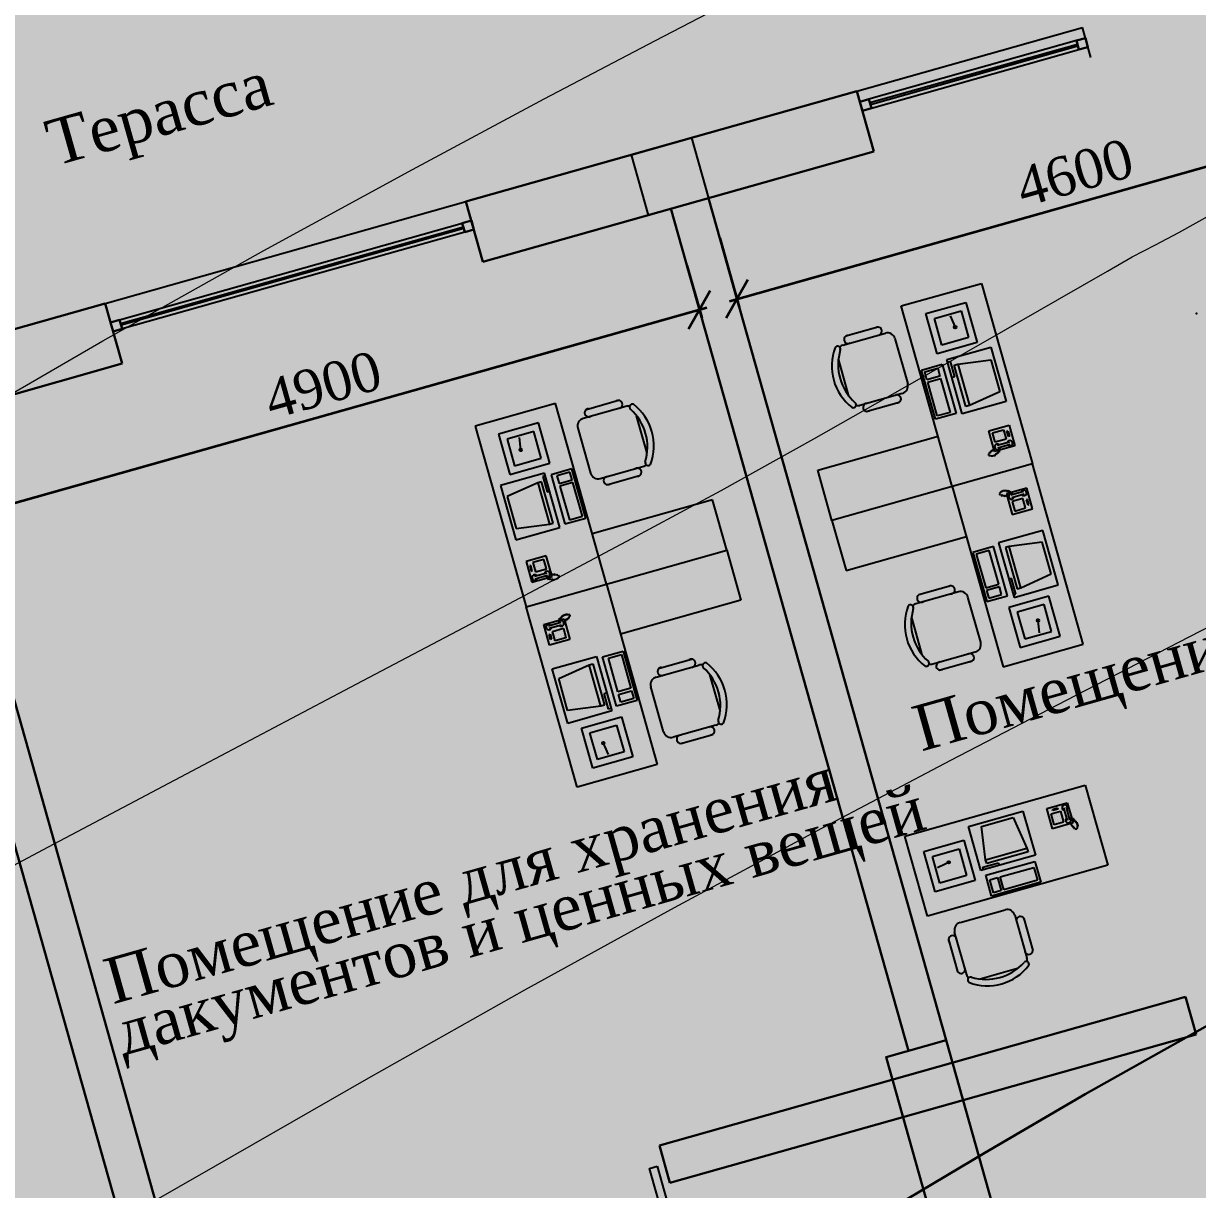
# Model space of a CAD drawing. Header units: millimetres. Extents: x 474337 to 1180020, y 4124662 to 4776603.
# Drawn here: x 795265 to 802781, y 4443696 to 4451159 of the extents above; entities that cross this region are included whole.
import ezdxf

# ---------------------------------------------------------------- set-up
doc = ezdxf.new("R2010")
doc.units = ezdxf.units.MM
doc.header["$PDMODE"] = 32
doc.header["$PDSIZE"] = 0.33
for name, color, linetype in [('(004) Точки рельефа', 7, 'Continuous'), ('(031) Горизонтали', 42, 'Continuous'), ('A_Windows', 160, 'Continuous'), ('ШРИФТ', 7, 'Continuous')]:
    doc.layers.add(name, color=color, linetype=linetype)
doc.layers.add('(032) Горизонтали утолщенные', color=32, linetype='Continuous', lineweight=30)
doc.styles.add('GENERATED_STYLE_1', font='times.ttf')
doc.styles.add('J~stule', font='dutch.ttf')
doc.dimstyles.new('J~style', dxfattribs={"dimscale": 100, "dimtxt": 2.5, "dimasz": 2, "dimexe": 0.55, "dimexo": 0.725, "dimtad": 1, "dimdec": 0, "dimdsep": 46, "dimtxsty": 'J~stule', "dimblk": 'OBLIQUE', "dimcen": 2, "dimdle": 0.5, "dimadec": 0, "dimazin": 0, "dimtfac": 1, "dimtdec": 0, "dimtmove": 0, "dimatfit": 3, "dimfxl": 1, "dimarcsym": 0})

# ---------------------------------------------------------------- blocks, each defined once
blk = doc.blocks.new('_Oblique')
at = {"color": 0, "linetype": 'ByBlock', "lineweight": -2}
blk.add_line((-0.5, -0.5), (0.5, 0.5), dxfattribs=at)
blk = doc.blocks.new('*D163')
at = {"color": 0, "lineweight": -2, "transparency": 16777216}
for p, q in [((3383025.6, -514212.3), (3383025.6, -514560)), ((3387925.6, -514212.3), (3387925.6, -514560)), ((3382975.6, -514505), (3387975.6, -514505))]:
    blk.add_line(p, q, dxfattribs=at)
at = {"layer": 'Defpoints', "color": 0, "lineweight": 30, "transparency": 16777216}
for p in [(3383025.6, -514139.8), (3387925.6, -514139.8), (3387925.6, -514505)]:
    blk.add_point(p, dxfattribs=at)
at = {"color": 0, "lineweight": -2, "transparency": 16777216, "xscale": 200, "yscale": 200, "zscale": 200, "rotation": 180}
blk.add_blockref('_Oblique', (3383025.6, -514505), dxfattribs=at)
at = {"color": 0, "lineweight": -2, "transparency": 16777216, "xscale": 200, "yscale": 200, "zscale": 200}
blk.add_blockref('_Oblique', (3387925.6, -514505), dxfattribs=at)
at = {"color": 0, "transparency": 16777216, "insert": (3385475.6, -514315), "char_height": 250, "attachment_point": 5, "style": 'J~stule'}
blk.add_mtext('4900', dxfattribs=at)
blk = doc.blocks.new('*D164')
at = {"color": 0, "lineweight": -2, "transparency": 16777216}
for p, q in [((3388175.6, -514100.1), (3388175.6, -514560)), ((3392775.6, -514100.1), (3392775.6, -514560)), ((3388125.6, -514505), (3392825.6, -514505))]:
    blk.add_line(p, q, dxfattribs=at)
at = {"layer": 'Defpoints', "color": 0, "lineweight": 30, "transparency": 16777216}
for p in [(3388175.6, -514027.6), (3392775.6, -514027.6), (3392775.6, -514505)]:
    blk.add_point(p, dxfattribs=at)
at = {"color": 0, "lineweight": -2, "transparency": 16777216, "xscale": 200, "yscale": 200, "zscale": 200, "rotation": 180}
blk.add_blockref('_Oblique', (3388175.6, -514505), dxfattribs=at)
at = {"color": 0, "lineweight": -2, "transparency": 16777216, "xscale": 200, "yscale": 200, "zscale": 200}
blk.add_blockref('_Oblique', (3392775.6, -514505), dxfattribs=at)
at = {"color": 0, "transparency": 16777216, "insert": (3390475.6, -514315), "char_height": 250, "attachment_point": 5, "style": 'J~stule'}
blk.add_mtext('4600', dxfattribs=at)
blk = doc.blocks.new('*U85')
at = {"color": 7, "lineweight": 30}
for points in [[(0, 60), (60, 60), (60, 0), (0, 0)], [(2400, 60), (2340, 60), (2340, 0), (2400, 0)]]:
    blk.add_lwpolyline(points, close=True, dxfattribs=at)
at = {"color": 4, "lineweight": 25}
for points in [[(60, 60), (2340, 60), (2340, 0), (60, 0)], [(60, 35), (2340, 35), (2340, 25), (60, 25)]]:
    blk.add_lwpolyline(points, close=True, dxfattribs=at)
blk = doc.blocks.new('*U89')
at = {"color": 7, "lineweight": 30}
for points in [[(0, 60), (60, 60), (60, 0), (0, 0)], [(1500, 60), (1440, 60), (1440, 0), (1500, 0)]]:
    blk.add_lwpolyline(points, close=True, dxfattribs=at)
at = {"color": 4, "lineweight": 25}
for points in [[(60, 60), (1440, 60), (1440, 0), (60, 0)], [(60, 35), (1440, 35), (1440, 25), (60, 25)]]:
    blk.add_lwpolyline(points, close=True, dxfattribs=at)
blk = doc.blocks.new('dfgfdgf')
h = blk.add_hatch(color=256)
h.dxf.hatch_style = 1
h.paths.add_polyline_path([(3388175.57, -513433.49), (3388175.57, -513833.49), (3387775.57, -513833.49), (3387775.57, -513433.49)])
h = blk.add_hatch(color=256)
h.dxf.hatch_style = 1
h.paths.add_polyline_path([(3388175.57, -519833.49), (3388175.57, -519433.49), (3387775.57, -519433.49), (3387775.57, -519833.49)])
at = {"lineweight": 30}
for p, q in [((3381675.57, -513433.49), (3384275.57, -513433.49)), ((3384275.57, -513833.49), (3384275.57, -513433.49)), ((3386675.57, -513433.49), (3389275.57, -513433.49)), ((3386675.57, -513833.49), (3386675.57, -513433.49)), ((3389275.57, -513833.49), (3389275.57, -513433.49)), ((3384275.57, -513833.49), (3381675.57, -513833.49)), ((3382775.57, -513833.49), (3382775.57, -519433.49)), ((3383025.57, -513833.49), (3383025.57, -519433.49)), ((3389275.57, -513833.49), (3386675.57, -513833.49)), ((3387925.57, -513833.49), (3387925.57, -519433.49)), ((3388175.57, -513833.49), (3388175.57, -519433.49)), ((3386225.57, -519583.49), (3386225.57, -519833.49)), ((3389725.57, -519583.49), (3389725.57, -519833.49))]:
    blk.add_line(p, q, dxfattribs=at)
for p, q in [((3386675.57, -513593.49), (3386675.57, -513433.49, 87.82)), ((3390775.57, -513633.49), (3390775.57, -513433.49)), ((3386342.23, -514833.5), (3386342.23, -516033.5)), ((3386875.56, -514833.5), (3386342.23, -514833.5)), ((3386875.56, -516033.5), (3386875.56, -514833.5)), ((3389175.59, -516033.5), (3389175.59, -514833.5)), ((3389175.59, -514833.5), (3389708.92, -514833.5)), ((3389708.92, -514833.5), (3389708.92, -516033.5)), ((3386737.66, -514923.53), (3386470.99, -514923.53)), ((3386470.99, -514923.53), (3386470.99, -515190.2)), ((3386737.66, -515190.2), (3386737.66, -514923.53)), ((3387056.41, -514922.83), (3387268.91, -514922.83)), ((3388994.73, -514922.83), (3388782.23, -514922.83)), ((3389313.48, -515190.2), (3389313.48, -514923.53)), ((3389313.48, -514923.53), (3389580.15, -514923.53)), ((3389580.15, -514923.53), (3389580.15, -515190.2)), ((3386693.22, -514967.98), (3386515.44, -514967.98)), ((3386515.44, -514967.98), (3386515.44, -515145.76)), ((3386591.83, -514979.78), (3386583.39, -515037.5)), ((3386693.22, -515145.76), (3386693.22, -514967.98)), ((3387304.33, -514973.53), (3387020.99, -514973.53)), ((3388746.82, -514973.53), (3389030.15, -514973.53)), ((3389357.93, -515145.76), (3389357.93, -514967.98)), ((3389357.93, -514967.98), (3389535.71, -514967.98)), ((3389459.32, -514979.78), (3389467.75, -515037.5)), ((3389535.71, -514967.98), (3389535.71, -515145.76)), ((3386583.39, -515037.5), (3386578.57, -515070.49)), ((3386970.99, -515023.53), (3386970.99, -515323.53)), ((3387354.33, -515297.54), (3387354.33, -515049.53)), ((3388696.82, -515297.54), (3388696.82, -515049.53)), ((3389080.15, -515023.53), (3389080.15, -515323.53)), ((3389467.75, -515037.5), (3389472.57, -515070.49)), ((3386515.44, -515145.76), (3386693.22, -515145.76)), ((3389535.71, -515145.76), (3389357.93, -515145.76)), ((3386470.99, -515190.2), (3386737.66, -515190.2)), ((3389580.15, -515190.2), (3389313.48, -515190.2)), ((3386687.66, -515242.61), (3386394.74, -515242.61)), ((3386394.74, -515242.61), (3386394.74, -515604.46)), ((3386629.33, -515290.2), (3386417.14, -515322.2)), ((3386653.69, -515290.2), (3386629.33, -515290.2)), ((3386629.33, -515290.2), (3386629.33, -515565.2)), ((3386653.69, -515565.2), (3386653.69, -515290.2)), ((3386670.43, -515259.84), (3386670.43, -515363.23)), ((3386687.66, -515259.84), (3386670.43, -515259.84)), ((3386687.66, -515604.46), (3386687.66, -515242.61)), ((3386862.66, -515263.61), (3386724.81, -515263.61)), ((3386724.81, -515263.61), (3386724.81, -515590.99)), ((3386845.43, -515280.84), (3386759.28, -515280.84)), ((3386759.28, -515280.84), (3386759.28, -515332.53)), ((3386845.43, -515332.53), (3386845.43, -515280.84)), ((3386862.66, -515590.99), (3386862.66, -515263.61)), ((3389188.48, -515590.99), (3389188.48, -515263.61)), ((3389188.48, -515263.61), (3389326.33, -515263.61)), ((3389205.72, -515332.53), (3389205.72, -515280.84)), ((3389205.72, -515280.84), (3389291.87, -515280.84)), ((3389291.87, -515280.84), (3389291.87, -515332.53)), ((3389326.33, -515263.61), (3389326.33, -515590.99)), ((3389363.48, -515604.46), (3389363.48, -515242.61)), ((3389363.48, -515242.61), (3389656.41, -515242.61)), ((3389363.48, -515259.84), (3389380.72, -515259.84)), ((3389380.72, -515259.84), (3389380.72, -515363.23)), ((3389397.45, -515290.2), (3389421.82, -515290.2)), ((3389397.45, -515565.2), (3389397.45, -515290.2)), ((3389421.82, -515290.2), (3389421.82, -515565.2)), ((3389421.82, -515290.2), (3389634, -515322.2)), ((3389656.41, -515242.61), (3389656.41, -515604.46)), ((3386417.14, -515322.2), (3386417.14, -515534.12)), ((3386670.43, -515363.23), (3386687.66, -515363.23)), ((3386759.28, -515332.53), (3386845.43, -515332.53)), ((3386845.43, -515349.76), (3386759.28, -515349.76)), ((3386759.28, -515349.76), (3386759.28, -515573.76)), ((3386845.43, -515573.76), (3386845.43, -515349.76)), ((3387020.99, -515373.53), (3387304.33, -515373.53)), ((3389030.15, -515373.53), (3388746.82, -515373.53)), ((3389291.87, -515332.53), (3389205.72, -515332.53)), ((3389205.72, -515573.76), (3389205.72, -515349.76)), ((3389205.72, -515349.76), (3389291.87, -515349.76)), ((3389291.87, -515349.76), (3389291.87, -515573.76)), ((3389380.72, -515363.23), (3389363.48, -515363.23)), ((3389634, -515322.2), (3389634, -515534.12)), ((3387056.41, -515423.53), (3387268.91, -515423.53)), ((3388994.73, -515423.53), (3388782.23, -515423.53)), ((3386417.14, -515534.12), (3386629.33, -515565.2)), ((3389634, -515534.12), (3389421.82, -515565.2)), ((3386394.74, -515604.46), (3386687.66, -515604.46)), ((3386629.33, -515565.2), (3386653.69, -515565.2)), ((3386724.81, -515590.99), (3386862.66, -515590.99)), ((3386759.28, -515573.76), (3386845.43, -515573.76)), ((3389326.33, -515590.99), (3389188.48, -515590.99)), ((3389291.87, -515573.76), (3389205.72, -515573.76)), ((3389656.41, -515604.46), (3389363.48, -515604.46)), ((3389421.82, -515565.2), (3389397.45, -515565.2)), ((3386554.33, -515755.69), (3386419.26, -515755.69)), ((3386419.26, -515755.69), (3386419.26, -515892.45)), ((3386554.33, -515892.45), (3386554.33, -515755.69)), ((3387675.56, -515700.17), (3386875.56, -515700.17)), ((3387675.56, -516033.5), (3387675.56, -515700.17)), ((3388375.59, -515700.17), (3389175.59, -515700.17)), ((3388375.59, -516033.5), (3388375.59, -515700.17)), ((3389496.82, -515892.45), (3389496.82, -515755.69)), ((3389496.82, -515755.69), (3389631.89, -515755.69)), ((3389631.89, -515755.69), (3389631.89, -515892.45)), ((3386442.29, -515788.99), (3386434.47, -515788.99)), ((3386434.47, -515788.99), (3386434.47, -515822.84)), ((3386434.47, -515822.84), (3386442.29, -515822.84)), ((3386442.29, -515822.84), (3386442.29, -515788.99)), ((3386533.43, -515773.36), (3386460.52, -515773.36)), ((3386460.52, -515773.36), (3386460.52, -515835.86)), ((3386460.52, -515835.86), (3386533.43, -515835.86)), ((3386473.54, -515788.99), (3386473.54, -515788.99)), ((3386473.54, -515804.61), (3386473.54, -515804.61)), ((3386473.54, -515820.24), (3386473.54, -515820.24)), ((3386489.16, -515788.99), (3386489.16, -515788.99)), ((3386489.16, -515804.61), (3386489.16, -515804.61)), ((3386489.16, -515820.24), (3386489.16, -515820.24)), ((3386504.79, -515788.99), (3386504.79, -515788.99)), ((3386504.79, -515804.61), (3386504.79, -515804.61)), ((3386504.79, -515820.24), (3386504.79, -515820.24)), ((3386520.41, -515788.99), (3386520.41, -515788.99)), ((3386520.41, -515804.61), (3386520.41, -515804.61)), ((3386520.41, -515820.24), (3386520.41, -515820.24)), ((3386533.43, -515835.86), (3386533.43, -515773.36)), ((3389517.71, -515835.86), (3389517.71, -515773.36)), ((3389517.71, -515773.36), (3389590.63, -515773.36)), ((3389590.63, -515835.86), (3389517.71, -515835.86)), ((3389530.73, -515788.99), (3389530.73, -515788.99)), ((3389530.73, -515804.61), (3389530.73, -515804.61)), ((3389530.73, -515820.24), (3389530.73, -515820.24)), ((3389546.36, -515788.99), (3389546.36, -515788.99)), ((3389546.36, -515804.61), (3389546.36, -515804.61)), ((3389546.36, -515820.24), (3389546.36, -515820.24)), ((3389561.98, -515788.99), (3389561.98, -515788.99)), ((3389561.98, -515804.61), (3389561.98, -515804.61)), ((3389561.98, -515820.24), (3389561.98, -515820.24)), ((3389577.61, -515788.99), (3389577.61, -515788.99)), ((3389577.61, -515804.61), (3389577.61, -515804.61)), ((3389577.61, -515820.24), (3389577.61, -515820.24)), ((3389590.63, -515773.36), (3389590.63, -515835.86)), ((3389608.86, -515822.84), (3389608.86, -515788.99)), ((3389608.86, -515788.99), (3389616.67, -515788.99)), ((3389616.67, -515822.84), (3389608.86, -515822.84)), ((3389616.67, -515788.99), (3389616.67, -515822.84)), ((3386419.26, -515892.45), (3386554.33, -515892.45)), ((3386445.34, -515860.48), (3386528.67, -515860.48)), ((3386445.34, -515877.15), (3386528.67, -515877.15)), ((3386523.94, -515894.07), (3386527.27, -515904.07)), ((3386530.61, -515897.4), (3386533.94, -515907.4)), ((3386537.27, -515900.73), (3386540.61, -515910.73)), ((3386543.94, -515904.07), (3386547.27, -515914.07)), ((3386544.97, -515874.72), (3386563.94, -515880.73)), ((3386550.61, -515907.4), (3386553.94, -515917.4)), ((3386557.27, -515910.73), (3386560.61, -515920.73)), ((3386563.94, -515910.73), (3386567.27, -515920.73)), ((3386567.27, -515877.4), (3386570.61, -515887.4)), ((3386570.61, -515910.73), (3386573.94, -515920.73)), ((3386573.94, -515880.73), (3386577.27, -515890.73)), ((3386577.27, -515910.73), (3386580.61, -515920.73)), ((3386580.61, -515884.07), (3386583.94, -515894.07)), ((3386583.94, -515907.4), (3386587.27, -515917.4)), ((3386587.27, -515887.4), (3386590.61, -515897.4)), ((3386590.61, -515904.07), (3386593.94, -515914.07)), ((3386595.35, -515896.22), (3386598.69, -515906.22)), ((3389455.79, -515896.22), (3389452.46, -515906.22)), ((3389460.54, -515904.07), (3389457.21, -515914.07)), ((3389463.87, -515887.4), (3389460.54, -515897.4)), ((3389467.21, -515907.4), (3389463.87, -515917.4)), ((3389470.54, -515884.07), (3389467.21, -515894.07)), ((3389473.87, -515910.73), (3389470.54, -515920.73)), ((3389477.21, -515880.73), (3389473.87, -515890.73)), ((3389480.54, -515910.73), (3389477.21, -515920.73)), ((3389483.87, -515877.4), (3389480.54, -515887.4)), ((3389487.21, -515910.73), (3389483.87, -515920.73)), ((3389506.17, -515874.72), (3389487.21, -515880.73)), ((3389493.87, -515910.73), (3389490.54, -515920.73)), ((3389631.89, -515892.45), (3389496.82, -515892.45)), ((3389500.54, -515907.4), (3389497.21, -515917.4)), ((3389507.21, -515904.07), (3389503.87, -515914.07)), ((3389513.87, -515900.73), (3389510.54, -515910.73)), ((3389520.54, -515897.4), (3389517.21, -515907.4)), ((3389605.81, -515860.48), (3389522.48, -515860.48)), ((3389605.81, -515877.15), (3389522.48, -515877.15)), ((3389527.21, -515894.07), (3389523.87, -515904.07)), ((3386342.23, -516033.5), (3387675.56, -516033.5)), ((3386342.23, -517233.5), (3386342.23, -516033.5)), ((3386342.23, -516033.5), (3387675.56, -516033.5)), ((3386875.56, -516033.5), (3386875.56, -517233.5)), ((3387675.56, -516033.5), (3387675.56, -516366.84)), ((3389708.92, -516033.5), (3388375.59, -516033.5)), ((3389708.92, -516033.5), (3388375.59, -516033.5)), ((3388375.59, -516033.5), (3388375.59, -516366.84)), ((3389175.59, -516033.5), (3389175.59, -517233.5)), ((3389708.92, -517233.5), (3389708.92, -516033.5)), ((3386419.26, -516311.31), (3386419.26, -516174.56)), ((3386419.26, -516174.56), (3386554.33, -516174.56)), ((3386445.34, -516189.86), (3386528.67, -516189.86)), ((3386445.34, -516206.52), (3386528.67, -516206.52)), ((3386523.94, -516172.94), (3386527.27, -516162.94)), ((3386530.61, -516169.6), (3386533.94, -516159.6)), ((3386537.27, -516166.27), (3386540.61, -516156.27)), ((3386543.94, -516162.94), (3386547.27, -516152.94)), ((3386544.97, -516192.28), (3386563.94, -516186.27)), ((3386550.61, -516159.6), (3386553.94, -516149.6)), ((3386554.33, -516174.56), (3386554.33, -516311.31)), ((3386557.27, -516156.27), (3386560.61, -516146.27)), ((3386563.94, -516156.27), (3386567.27, -516146.27)), ((3386567.27, -516189.6), (3386570.61, -516179.6)), ((3386570.61, -516156.27), (3386573.94, -516146.27)), ((3386573.94, -516186.27), (3386577.27, -516176.27)), ((3386577.27, -516156.27), (3386580.61, -516146.27)), ((3386580.61, -516182.94), (3386583.94, -516172.94)), ((3386583.94, -516159.6), (3386587.27, -516149.6)), ((3386587.27, -516179.6), (3386590.61, -516169.6)), ((3386590.61, -516162.94), (3386593.94, -516152.94)), ((3386595.35, -516170.78), (3386598.69, -516160.78)), ((3389455.79, -516170.78), (3389452.46, -516160.78)), ((3389460.54, -516162.94), (3389457.21, -516152.94)), ((3389463.87, -516179.6), (3389460.54, -516169.6)), ((3389467.21, -516159.6), (3389463.87, -516149.6)), ((3389470.54, -516182.94), (3389467.21, -516172.94)), ((3389473.87, -516156.27), (3389470.54, -516146.27)), ((3389477.21, -516186.27), (3389473.87, -516176.27)), ((3389480.54, -516156.27), (3389477.21, -516146.27)), ((3389483.87, -516189.6), (3389480.54, -516179.6)), ((3389487.21, -516156.27), (3389483.87, -516146.27)), ((3389506.17, -516192.28), (3389487.21, -516186.27)), ((3389493.87, -516156.27), (3389490.54, -516146.27)), ((3389496.82, -516174.56), (3389496.82, -516311.31)), ((3389631.89, -516174.56), (3389496.82, -516174.56)), ((3389500.54, -516159.6), (3389497.21, -516149.6)), ((3389507.21, -516162.94), (3389503.87, -516152.94)), ((3389513.87, -516166.27), (3389510.54, -516156.27)), ((3389520.54, -516169.6), (3389517.21, -516159.6)), ((3389605.81, -516189.86), (3389522.48, -516189.86)), ((3389605.81, -516206.52), (3389522.48, -516206.52)), ((3389527.21, -516172.94), (3389523.87, -516162.94)), ((3389631.89, -516311.31), (3389631.89, -516174.56)), ((3386434.47, -516278.02), (3386434.47, -516244.16)), ((3386434.47, -516244.16), (3386442.29, -516244.16)), ((3386442.29, -516278.02), (3386434.47, -516278.02)), ((3386442.29, -516244.16), (3386442.29, -516278.02)), ((3386460.52, -516293.64), (3386460.52, -516231.14)), ((3386460.52, -516231.14), (3386533.43, -516231.14)), ((3386473.54, -516246.77), (3386473.54, -516246.77)), ((3386473.54, -516262.39), (3386473.54, -516262.39)), ((3386473.54, -516278.02), (3386473.54, -516278.02)), ((3386489.16, -516246.77), (3386489.16, -516246.77)), ((3386489.16, -516262.39), (3386489.16, -516262.39)), ((3386489.16, -516278.02), (3386489.16, -516278.02)), ((3386504.79, -516246.77), (3386504.79, -516246.77)), ((3386504.79, -516262.39), (3386504.79, -516262.39)), ((3386504.79, -516278.02), (3386504.79, -516278.02)), ((3386520.41, -516246.77), (3386520.41, -516246.77)), ((3386520.41, -516262.39), (3386520.41, -516262.39)), ((3386520.41, -516278.02), (3386520.41, -516278.02)), ((3386533.43, -516231.14), (3386533.43, -516293.64)), ((3389517.71, -516231.14), (3389517.71, -516293.64)), ((3389590.63, -516231.14), (3389517.71, -516231.14)), ((3389530.73, -516246.77), (3389530.73, -516246.77)), ((3389530.73, -516262.39), (3389530.73, -516262.39)), ((3389530.73, -516278.02), (3389530.73, -516278.02)), ((3389546.36, -516246.77), (3389546.36, -516246.77)), ((3389546.36, -516262.39), (3389546.36, -516262.39)), ((3389546.36, -516278.02), (3389546.36, -516278.02)), ((3389561.98, -516246.77), (3389561.98, -516246.77)), ((3389561.98, -516262.39), (3389561.98, -516262.39)), ((3389561.98, -516278.02), (3389561.98, -516278.02)), ((3389577.61, -516246.77), (3389577.61, -516246.77)), ((3389577.61, -516262.39), (3389577.61, -516262.39)), ((3389577.61, -516278.02), (3389577.61, -516278.02)), ((3389590.63, -516293.64), (3389590.63, -516231.14)), ((3389608.86, -516244.16), (3389608.86, -516278.02)), ((3389616.67, -516244.16), (3389608.86, -516244.16)), ((3389608.86, -516278.02), (3389616.67, -516278.02)), ((3389616.67, -516278.02), (3389616.67, -516244.16)), ((3386554.33, -516311.31), (3386419.26, -516311.31)), ((3386533.43, -516293.64), (3386460.52, -516293.64)), ((3389496.82, -516311.31), (3389631.89, -516311.31)), ((3389517.71, -516293.64), (3389590.63, -516293.64)), ((3387675.56, -516366.84), (3386875.56, -516366.84)), ((3388375.59, -516366.84), (3389175.59, -516366.84)), ((3386394.74, -516824.39), (3386394.74, -516462.55)), ((3386394.74, -516462.55), (3386687.66, -516462.55)), ((3386417.14, -516532.88), (3386629.33, -516501.8)), ((3386629.33, -516501.8), (3386653.69, -516501.8)), ((3386629.33, -516776.8), (3386629.33, -516501.8)), ((3386653.69, -516501.8), (3386653.69, -516776.8)), ((3386687.66, -516462.55), (3386687.66, -516824.39)), ((3386724.81, -516803.39), (3386724.81, -516476.01)), ((3386724.81, -516476.01), (3386862.66, -516476.01)), ((3386759.28, -516717.24), (3386759.28, -516493.24)), ((3386759.28, -516493.24), (3386845.43, -516493.24)), ((3386845.43, -516493.24), (3386845.43, -516717.24)), ((3386862.66, -516476.01), (3386862.66, -516803.39)), ((3389188.48, -516476.01), (3389188.48, -516803.39)), ((3389326.33, -516476.01), (3389188.48, -516476.01)), ((3389205.72, -516493.24), (3389205.72, -516717.24)), ((3389291.87, -516493.24), (3389205.72, -516493.24)), ((3389291.87, -516717.24), (3389291.87, -516493.24)), ((3389326.33, -516803.39), (3389326.33, -516476.01)), ((3389363.48, -516462.55), (3389363.48, -516824.39)), ((3389656.41, -516462.55), (3389363.48, -516462.55)), ((3389421.82, -516501.8), (3389397.45, -516501.8)), ((3389397.45, -516501.8), (3389397.45, -516776.8)), ((3389421.82, -516776.8), (3389421.82, -516501.8)), ((3389634, -516532.88), (3389421.82, -516501.8)), ((3389656.41, -516824.39), (3389656.41, -516462.55)), ((3386417.14, -516744.8), (3386417.14, -516532.88)), ((3389634, -516744.8), (3389634, -516532.88)), ((3387056.41, -516643.47), (3387268.91, -516643.47)), ((3388994.73, -516643.47), (3388782.23, -516643.47)), ((3386670.43, -516703.78), (3386687.66, -516703.78)), ((3386670.43, -516807.16), (3386670.43, -516703.78)), ((3386845.43, -516717.24), (3386759.28, -516717.24)), ((3386759.28, -516786.16), (3386759.28, -516734.47)), ((3386759.28, -516734.47), (3386845.43, -516734.47)), ((3386845.43, -516734.47), (3386845.43, -516786.16)), ((3387020.99, -516693.47), (3387304.33, -516693.47)), ((3389030.15, -516693.47), (3388746.82, -516693.47)), ((3389205.72, -516717.24), (3389291.87, -516717.24)), ((3389205.72, -516734.47), (3389205.72, -516786.16)), ((3389291.87, -516734.47), (3389205.72, -516734.47)), ((3389291.87, -516786.16), (3389291.87, -516734.47)), ((3389380.72, -516703.78), (3389363.48, -516703.78)), ((3389380.72, -516807.16), (3389380.72, -516703.78)), ((3386629.33, -516776.8), (3386417.14, -516744.8)), ((3386653.69, -516776.8), (3386629.33, -516776.8)), ((3386687.66, -516807.16), (3386670.43, -516807.16)), ((3386862.66, -516803.39), (3386724.81, -516803.39)), ((3386845.43, -516786.16), (3386759.28, -516786.16)), ((3386970.99, -517043.47), (3386970.99, -516743.47)), ((3387354.33, -516769.47), (3387354.33, -517017.47)), ((3388696.82, -516769.47), (3388696.82, -517017.47)), ((3389080.15, -517043.47), (3389080.15, -516743.47)), ((3389188.48, -516803.39), (3389326.33, -516803.39)), ((3389205.72, -516786.16), (3389291.87, -516786.16)), ((3389363.48, -516807.16), (3389380.72, -516807.16)), ((3389397.45, -516776.8), (3389421.82, -516776.8)), ((3389421.82, -516776.8), (3389634, -516744.8)), ((3386687.66, -516824.39), (3386394.74, -516824.39)), ((3386470.99, -516876.8), (3386737.66, -516876.8)), ((3386470.99, -517143.47), (3386470.99, -516876.8)), ((3386737.66, -516876.8), (3386737.66, -517143.47)), ((3389580.15, -516876.8), (3389313.48, -516876.8)), ((3389313.48, -516876.8), (3389313.48, -517143.47)), ((3389363.48, -516824.39), (3389656.41, -516824.39)), ((3389580.15, -517143.47), (3389580.15, -516876.8)), ((3386515.44, -516921.25), (3386693.22, -516921.25)), ((3386515.44, -517099.03), (3386515.44, -516921.25)), ((3386693.22, -516921.25), (3386693.22, -517099.03)), ((3389535.71, -516921.25), (3389357.93, -516921.25)), ((3389357.93, -516921.25), (3389357.93, -517099.03)), ((3389535.71, -517099.03), (3389535.71, -516921.25)), ((3386583.39, -517029.5), (3386578.57, -516996.52)), ((3386591.83, -517087.22), (3386583.39, -517029.5)), ((3389459.32, -517087.22), (3389467.75, -517029.5)), ((3389467.75, -517029.5), (3389472.57, -516996.52)), ((3386693.22, -517099.03), (3386515.44, -517099.03)), ((3387304.33, -517093.47), (3387020.99, -517093.47)), ((3388746.82, -517093.47), (3389030.15, -517093.47)), ((3389357.93, -517099.03), (3389535.71, -517099.03)), ((3386737.66, -517143.47), (3386470.99, -517143.47)), ((3387056.41, -517144.17), (3387268.91, -517144.17)), ((3388994.73, -517144.17), (3388782.23, -517144.17)), ((3389313.48, -517143.47), (3389580.15, -517143.47)), ((3386875.56, -517233.5), (3386342.23, -517233.5)), ((3389175.59, -517233.5), (3389708.92, -517233.5)), ((3388275.57, -518104.74), (3389475.57, -518104.74)), ((3388275.57, -518638.08), (3388275.57, -518104.74)), ((3388684.68, -518450.18), (3388684.68, -518157.25)), ((3388684.68, -518157.25), (3389046.53, -518157.25)), ((3389046.53, -518157.25), (3389046.53, -518450.18)), ((3389475.57, -518104.74), (3389475.57, -518638.08)), ((3388365.6, -518500.18), (3388365.6, -518233.51)), ((3388365.6, -518233.51), (3388632.27, -518233.51)), ((3388632.27, -518233.51), (3388632.27, -518500.18)), ((3388732.27, -518391.84), (3388764.28, -518179.66)), ((3388764.28, -518179.66), (3388976.19, -518179.66)), ((3388976.19, -518179.66), (3389007.27, -518391.84)), ((3389197.76, -518316.84), (3389197.76, -518181.78)), ((3389197.76, -518181.78), (3389334.52, -518181.78)), ((3389215.43, -518295.95), (3389215.43, -518223.03)), ((3389215.43, -518223.03), (3389277.93, -518223.03)), ((3389231.06, -518204.81), (3389231.06, -518196.99)), ((3389231.06, -518196.99), (3389264.91, -518196.99)), ((3389264.91, -518204.81), (3389231.06, -518204.81)), ((3389231.06, -518236.06), (3389231.06, -518236.06)), ((3389246.68, -518236.06), (3389246.68, -518236.06)), ((3389262.31, -518236.06), (3389262.31, -518236.06)), ((3389264.91, -518196.99), (3389264.91, -518204.81)), ((3389277.93, -518223.03), (3389277.93, -518295.95)), ((3389302.55, -518207.85), (3389302.55, -518291.19)), ((3389319.22, -518207.85), (3389319.22, -518291.19)), ((3389334.52, -518181.78), (3389334.52, -518316.84)), ((3388410.05, -518455.73), (3388410.05, -518277.96)), ((3388410.05, -518277.96), (3388587.83, -518277.96)), ((3388587.83, -518277.96), (3388587.83, -518455.73)), ((3389334.52, -518316.84), (3389197.76, -518316.84)), ((3389277.93, -518295.95), (3389215.43, -518295.95)), ((3389231.06, -518251.68), (3389231.06, -518251.68)), ((3389231.06, -518267.31), (3389231.06, -518267.31)), ((3389231.06, -518282.93), (3389231.06, -518282.93)), ((3389246.68, -518251.68), (3389246.68, -518251.68)), ((3389246.68, -518267.31), (3389246.68, -518267.31)), ((3389246.68, -518282.93), (3389246.68, -518282.93)), ((3389262.31, -518251.68), (3389262.31, -518251.68)), ((3389262.31, -518267.31), (3389262.31, -518267.31)), ((3389262.31, -518282.93), (3389262.31, -518282.93)), ((3389316.79, -518307.49), (3389322.81, -518326.46)), ((3389336.14, -518286.46), (3389346.14, -518289.79)), ((3389339.47, -518293.12), (3389349.47, -518296.46)), ((3389342.81, -518299.79), (3389352.81, -518303.12)), ((3389346.14, -518306.46), (3389356.14, -518309.79)), ((3389349.47, -518313.12), (3389359.47, -518316.46)), ((3389352.81, -518319.79), (3389362.81, -518323.12)), ((3388421.85, -518354.34), (3388479.57, -518345.91)), ((3388479.57, -518345.91), (3388512.56, -518341.09)), ((3388732.27, -518416.21), (3388732.27, -518391.84)), ((3388732.27, -518391.84), (3389007.27, -518391.84)), ((3389007.27, -518391.84), (3389007.27, -518416.21)), ((3389319.47, -518329.79), (3389329.47, -518333.12)), ((3389322.81, -518336.46), (3389332.81, -518339.79)), ((3389326.14, -518343.12), (3389336.14, -518346.46)), ((3389329.47, -518349.79), (3389339.47, -518353.12)), ((3389338.29, -518357.87), (3389348.29, -518361.2)), ((3389346.14, -518353.12), (3389356.14, -518356.46)), ((3389349.47, -518346.46), (3389359.47, -518349.79)), ((3389352.81, -518326.46), (3389362.81, -518329.79)), ((3389352.81, -518333.12), (3389362.81, -518336.46)), ((3389352.81, -518339.79), (3389362.81, -518343.12)), ((3388587.83, -518455.73), (3388410.05, -518455.73)), ((3389046.53, -518450.18), (3388684.68, -518450.18)), ((3388701.91, -518432.95), (3388805.3, -518432.95)), ((3388701.91, -518450.18), (3388701.91, -518432.95)), ((3389007.27, -518416.21), (3388732.27, -518416.21)), ((3388805.3, -518432.95), (3388805.3, -518450.18)), ((3388632.27, -518500.18), (3388365.6, -518500.18)), ((3388705.68, -518625.18), (3388705.68, -518487.33)), ((3388705.68, -518487.33), (3389033.07, -518487.33)), ((3388722.91, -518607.95), (3388722.91, -518521.79)), ((3388722.91, -518521.79), (3388774.6, -518521.79)), ((3388774.6, -518521.79), (3388774.6, -518607.95)), ((3388791.83, -518607.95), (3388791.83, -518521.79)), ((3388791.83, -518521.79), (3389015.83, -518521.79)), ((3389015.83, -518521.79), (3389015.83, -518607.95)), ((3389033.07, -518487.33), (3389033.07, -518625.18)), ((3388774.6, -518607.95), (3388722.91, -518607.95)), ((3389015.83, -518607.95), (3388791.83, -518607.95)), ((3389475.57, -518638.08), (3388275.57, -518638.08)), ((3389033.07, -518625.18), (3388705.68, -518625.18)), ((3388465.6, -518733.51), (3388765.6, -518733.51)), ((3388364.9, -518818.93), (3388364.9, -519031.43)), ((3388415.6, -519066.84), (3388415.6, -518783.51)), ((3388815.6, -518783.51), (3388815.6, -519066.84)), ((3388865.6, -518818.93), (3388865.6, -519031.43)), ((3388739.61, -519116.84), (3388491.6, -519116.84))]:
    blk.add_line(p, q)
at = {"elevation": -87.82}
for points in [[(3384275.57, -513433.49), (3386675.57, -513433.49)], [(3389275.57, -513433.49), (3390775.57, -513433.49)]]:
    blk.add_lwpolyline(points, dxfattribs=at)
for points in [[(3387775.57, -513833.49), (3387775.57, -513433.49), (3388175.57, -513433.49), (3388175.57, -513833.49)], [(3387775.57, -519433.49), (3387775.57, -519833.49), (3388175.57, -519833.49), (3388175.57, -519433.49)], [(3386175.57, -519708.49), (3386175.57, -520458.49), (3386125.57, -520458.49), (3386125.57, -519708.49)]]:
    blk.add_lwpolyline(points, close=True)
at = {"lineweight": 30}
blk.add_lwpolyline([(3387775.57, -521133.49), (3388175.57, -521133.49), (3388175.57, -519433.49), (3387775.57, -519433.49)], close=True, dxfattribs=at)
for points in [[(3389725.57, -519583.49), (3386225.57, -519583.49)], [(3389725.57, -519833.49), (3386225.57, -519833.49)]]:
    blk.add_lwpolyline(points, dxfattribs=at)
for centre in [(3386580.38, -515058.12), (3389470.77, -515058.12), (3386580.38, -517008.89), (3389470.77, -517008.89), (3388500.19, -518342.9)]:
    blk.add_circle(centre, 8.33)
for centre, radius, start, end in [((3387063.7, -514947.83), 26.04, 73.739795, 286.260205), ((3387261.62, -514947.83), 26.04, 253.739795, 106.260205), ((3388789.53, -514947.83), 26.04, 73.739795, 286.260205), ((3388987.44, -514947.83), 26.04, 253.739795, 106.260205), ((3387020.99, -515023.53), 50, 90, 180), ((3387304.33, -515023.53), 50, 62.415559, 90), ((3387343.4, -514988.19), 18.28, 53.309935, 212.027413), ((3387051.39, -515173.53), 327.34, 327.575753, 32.424247), ((3387087.66, -515173.53), 333.33, 323.130102, 36.869898), ((3388963.48, -515173.53), 333.33, 143.130102, 216.869898), ((3388999.76, -515173.53), 327.34, 147.575753, 212.424247), ((3388707.74, -514988.19), 18.28, 327.972587, 126.690065), ((3388746.82, -515023.53), 50, 90, 117.584441), ((3389030.15, -515023.53), 50, 0, 90), ((3387020.99, -515323.53), 50, 180, 270), ((3387063.7, -515398.53), 26.04, 73.739795, 286.260205), ((3387261.62, -515398.53), 26.04, 253.739795, 106.260205), ((3387304.33, -515323.53), 50, 270, 297.584441), ((3387343.4, -515358.87), 18.28, 147.972587, 306.690065), ((3388707.74, -515358.87), 18.28, 233.309935, 32.027413), ((3388746.82, -515323.53), 50, 242.415559, 270), ((3388789.53, -515398.53), 26.04, 73.739795, 286.260205), ((3388987.44, -515398.53), 26.04, 253.739795, 106.260205), ((3389030.15, -515323.53), 50, 270, 0), ((3386445.34, -515868.81), 17.47, 28.491464, 331.508536), ((3386528.67, -515868.81), 17.47, 208.491464, 151.508536), ((3389522.48, -515868.81), 17.47, 28.491464, 331.508536), ((3389605.81, -515868.81), 17.47, 208.491464, 151.508536), ((3386445.34, -516198.19), 17.47, 28.491464, 331.508536), ((3386528.67, -516198.19), 17.47, 208.491464, 151.508536), ((3389522.48, -516198.19), 17.47, 28.491464, 331.508536), ((3389605.81, -516198.19), 17.47, 208.491464, 151.508536), ((3387063.7, -516668.47), 26.04, 73.739795, 286.260205), ((3387261.62, -516668.47), 26.04, 253.739795, 106.260205), ((3388789.53, -516668.47), 26.04, 73.739795, 286.260205), ((3388987.44, -516668.47), 26.04, 253.739795, 106.260205), ((3387020.99, -516743.47), 50, 90, 180), ((3387304.33, -516743.47), 50, 62.415559, 90), ((3387343.4, -516708.13), 18.28, 53.309935, 212.027413), ((3387051.39, -516893.47), 327.34, 327.575753, 32.424247), ((3387087.66, -516893.47), 333.33, 323.130102, 36.869898), ((3388963.48, -516893.47), 333.33, 143.130102, 216.869898), ((3388999.76, -516893.47), 327.34, 147.575753, 212.424247), ((3388707.74, -516708.13), 18.28, 327.972587, 126.690065), ((3388746.82, -516743.47), 50, 90, 117.584441), ((3389030.15, -516743.47), 50, 0, 90), ((3387020.99, -517043.47), 50, 180, 270), ((3387063.7, -517119.17), 26.04, 73.739795, 286.260205), ((3387261.62, -517119.17), 26.04, 253.739795, 106.260205), ((3387304.33, -517043.47), 50, 270, 297.584441), ((3387343.4, -517078.81), 18.28, 147.972587, 306.690065), ((3388707.74, -517078.81), 18.28, 233.309935, 32.027413), ((3388746.82, -517043.47), 50, 242.415559, 270), ((3388789.53, -517119.17), 26.04, 73.739795, 286.260205), ((3388987.44, -517119.17), 26.04, 253.739795, 106.260205), ((3389030.15, -517043.47), 50, 270, 0), ((3389310.88, -518207.85), 17.47, 298.491464, 241.508536), ((3389310.88, -518291.19), 17.47, 118.491464, 61.508536), ((3388465.6, -518783.51), 50, 90, 180), ((3388765.6, -518783.51), 50, 0, 90), ((3388389.9, -518826.22), 26.04, 343.739795, 196.260205), ((3388840.6, -518826.22), 26.04, 343.739795, 196.260205), ((3388389.9, -519024.14), 26.04, 163.739795, 16.260205), ((3388465.6, -519066.84), 50, 180, 207.584441), ((3388765.6, -519066.84), 50, 332.415559, 0), ((3388840.6, -519024.14), 26.04, 163.739795, 16.260205), ((3388430.26, -519105.92), 18.28, 57.972587, 216.690065), ((3388615.6, -518850.18), 333.33, 233.130102, 306.869898), ((3388615.6, -518813.9), 327.34, 237.575753, 302.424247), ((3388800.95, -519105.92), 18.28, 323.309935, 122.027413)]:
    blk.add_arc(centre, radius, start, end)
at = {"layer": 'A_Windows', "color": 5, "lineweight": 30, "xscale": -1, "rotation": 359.9999846070635}
blk.add_blockref('*U89', (3390775.57, -513563.49), dxfattribs=at)
at = {"layer": 'A_Windows', "color": 5, "lineweight": 30, "rotation": 1.53929364827328e-05}
blk.add_blockref('*U85', (3384275.57, -513619.8), dxfattribs=at)
at = {"layer": 'ШРИФТ', "style": 'GENERATED_STYLE_1'}
for s, p in [('Терасса', (3384201.67, -512500.72)), ('Помещение щвейцара ', (3388524.78, -517613.32)), ('Помещение для хранения', (3383104.66, -517764.48)), ('дакументов и ценных вещей', (3383077.22, -518099.31))]:
    blk.add_text(s, height=292.5, dxfattribs=at).set_placement(p)
for base, p1, p2, picture, middle in [((3392775.57, -514505.03), (3388175.57, -514027.61), (3392775.57, -514027.61), '*D164', (3390475.57, -514315.02)), ((3387925.57, -514505.03), (3383025.57, -514139.78), (3387925.57, -514139.78), '*D163', (3385475.57, -514315.02))]:
    dim = blk.add_linear_dim(base=base, p1=p1, p2=p2, dimstyle='J~style', override={"dimdec": 1, "dimtdec": 1})
    dim.commit()
    dim.dimension.update_dxf_attribs({"geometry": picture, "text_midpoint": middle})

msp = doc.modelspace()

# ---------------------------------------------------------------- hatches: boundary and pattern name
at = {"lineweight": 30}
h = msp.add_hatch(color=21, dxfattribs=at)
h.dxf.hatch_style = 1
h.paths.add_polyline_path([(816383.7, 4442296.7), (818308.5, 4442840), (816569.8, 4448999.3), (817484.1, 4449257.4), (816845.6, 4451519.1), (816556.9, 4451437.5), (815796.2, 4454132.2), (815651.9, 4454091.5), (815679.1, 4453995.3), (813273.1, 4453316.1), (812471.7, 4456155.1), (763149.2, 4442231.9), (762429.3, 4444782.3), (757039.9, 4443260.9), (757080.6, 4443116.6), (757176.9, 4443143.7), (757856, 4440737.7), (754343.3, 4439746.1), (754886.6, 4437821.4), (752961.9, 4437278), (754700.6, 4431118.7), (756625.3, 4431662.1), (758146.7, 4426272.7), (756221.9, 4425729.3), (757960.6, 4419570), (759885.4, 4420113.4), (760700.4, 4417226.2), (784683.2, 4423996.3), (785262.1, 4422019.2), (795386.4, 4424877.2), (794846, 4426865.1), (809782.3, 4431081.5), (810217, 4429541.6), (813489.1, 4430465.3), (813054.4, 4432005.1), (818828.8, 4433635.2)])

# ---------------------------------------------------------------- linework, layer by layer
at = {"layer": '(004) Точки рельефа', "linetype": 'ByBlock', "lineweight": -2}
msp.add_point((802775, 4449302.4, 1475393.5), dxfattribs=at)
at = {"layer": '(031) Горизонтали', "color": 42, "linetype": 'Continuous', "lineweight": 0}
for points, elevation in [([(789131.7, 4444729.6), (790439.3, 4445699.6), (791563.1, 4446509.4), (792458.9, 4447120.2), (793574.3, 4447826.2), (794687.7, 4448498.1), (795772.9, 4449127.5), (796803.9, 4449706), (797754.8, 4450225), (798599.5, 4450676.1), (799312, 4451050.6), (799866.3, 4451340.2), (800236.3, 4451536.3), (800659.9, 4451762.7), (800999, 4451937.2), (801310, 4452094.2), (801649.3, 4452268.3), (802073.4, 4452493.9), (802549.1, 4452759.7), (803006.1, 4453025.5)], 1475990.5), ([(791238.6, 4443558.1), (791705.3, 4443834.5), (792236.1, 4444140.3), (792889.2, 4444514.3), (793556.1, 4444886.6), (794411.6, 4445349.7), (795388.3, 4445870.3), (796418.8, 4446415.2), (797435.6, 4446951), (798371.5, 4447444.4), (799158.9, 4447862.2), (799730.6, 4448170.9), (800325.1, 4448501.8), (800906.8, 4448830.7), (801438.7, 4449134.5), (801883.4, 4449390.2), (802203.7, 4449574.9), (802362.5, 4449665.3), (802511.7, 4449743.2), (802661, 4449820.9), (802974.8, 4449996.5)], 1475490.5), ([(795571.7, 4443317.7), (796495, 4443848.2), (797475.5, 4444410.3), (798473.8, 4444974.7), (799432.2, 4445501.8), (800343.8, 4445991.5), (801202.2, 4446443.7), (802000.5, 4446858.6), (802732.1, 4447236), (803390.2, 4447575.9)], 1474990.5)]:
    msp.add_lwpolyline(points, dxfattribs=dict(at, elevation=elevation))
at = {"layer": '(032) Горизонтали утолщенные', "color": 32, "linetype": 'Continuous', "lineweight": 30, "elevation": 1474490.5}
msp.add_lwpolyline([(800507.7, 4443389), (801419.5, 4443931.2), (802061.8, 4444306.3), (802882.1, 4444768.2)], dxfattribs=at)

# ---------------------------------------------------------------- block references
at = {"color": 1, "lineweight": 35, "rotation": 15.76376092732711}
msp.add_blockref('dfgfdgf', (-2600690.1, 4024079.1, 1453697.8), dxfattribs=at)

doc.saveas('drawing.dxf')
